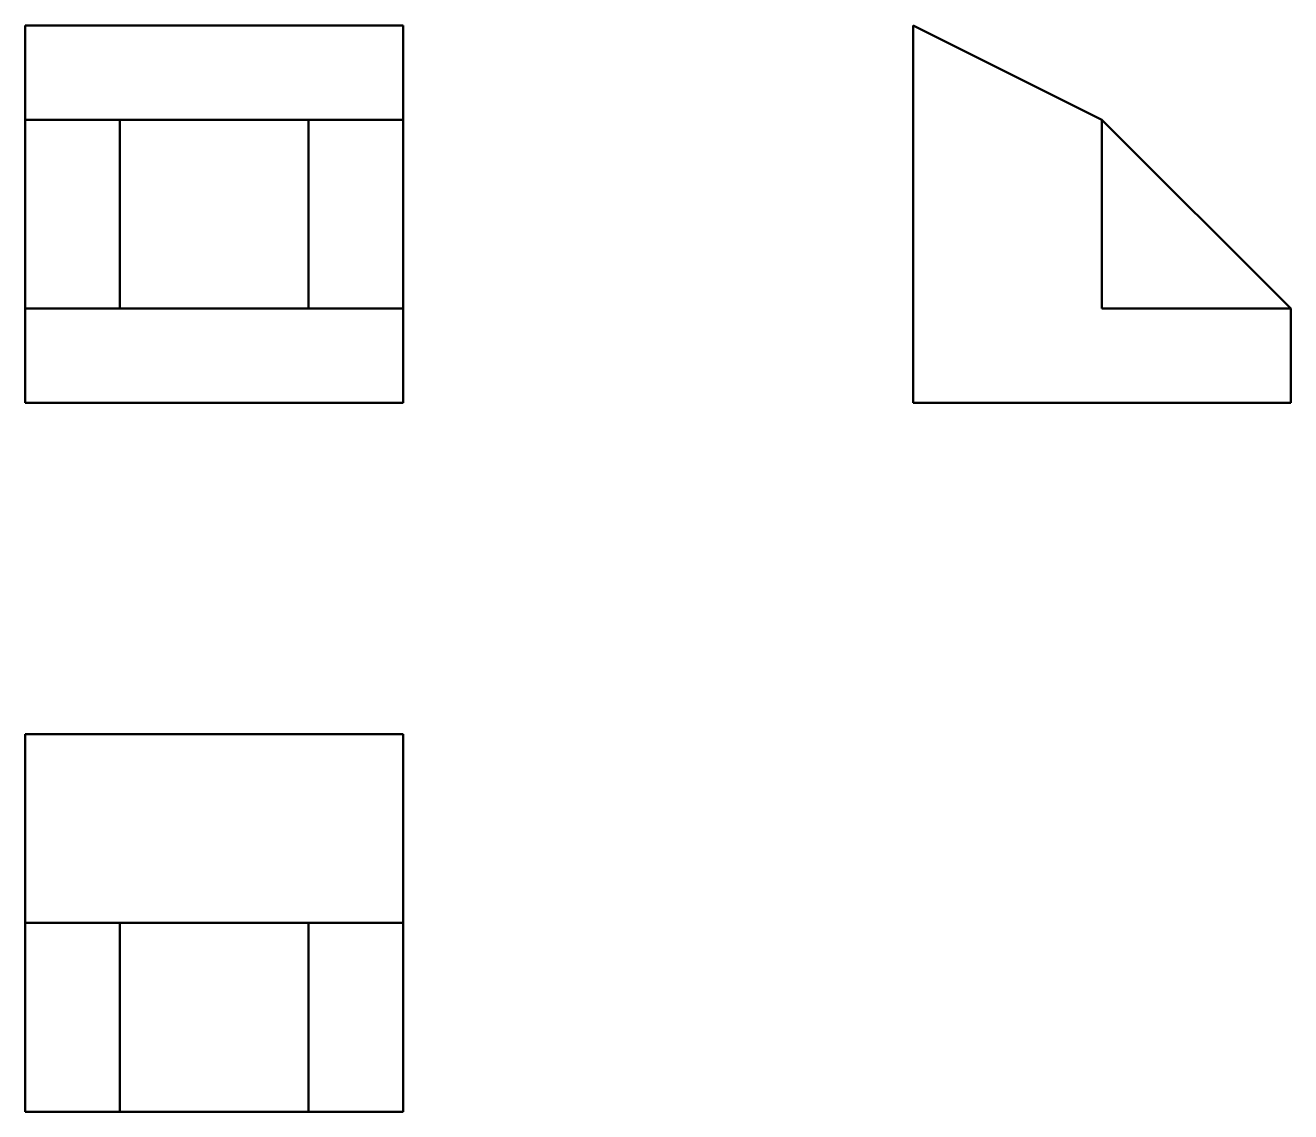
# Model space of a CAD drawing. Header units: millimetres. Extents: x 77 to 211, y 41 to 156.
import ezdxf

# ---------------------------------------------------------------- set-up
doc = ezdxf.new("R2010")
doc.units = ezdxf.units.MM
doc.layers.add('Visible (ISO)', color=7, linetype='Continuous', lineweight=50)

msp = doc.modelspace()

# ---------------------------------------------------------------- linework, layer by layer
at = {"layer": 'Visible (ISO)'}
for p, q in [((116.93, 156.48), (76.93, 156.48)), ((76.93, 146.48), (76.93, 156.48)), ((116.93, 156.48), (116.93, 146.48)), ((170.94, 156.48), (170.94, 116.48)), ((190.94, 146.48), (170.94, 156.48)), ((86.93, 146.48), (76.93, 146.48)), ((76.93, 126.48), (76.93, 146.48)), ((106.93, 146.48), (86.93, 146.48)), ((86.93, 126.48), (86.93, 146.48)), ((106.93, 146.48), (106.93, 126.48)), ((116.93, 146.48), (106.93, 146.48)), ((116.93, 146.48), (116.93, 126.48)), ((210.94, 126.48), (190.94, 146.48)), ((190.94, 126.48), (190.94, 146.48)), ((86.93, 126.48), (76.93, 126.48)), ((76.93, 116.48), (76.93, 126.48)), ((106.93, 126.48), (86.93, 126.48)), ((116.93, 126.48), (106.93, 126.48)), ((116.93, 126.48), (116.93, 116.48)), ((210.94, 126.48), (190.94, 126.48)), ((210.94, 116.48), (210.94, 126.48)), ((76.93, 116.48), (116.93, 116.48)), ((170.94, 116.48), (210.94, 116.48)), ((116.93, 81.4), (76.93, 81.4)), ((76.93, 61.4), (76.93, 81.4)), ((116.93, 81.4), (116.93, 61.4)), ((76.93, 41.4), (76.93, 61.4)), ((86.93, 61.4), (76.93, 61.4)), ((106.93, 61.4), (86.93, 61.4)), ((86.93, 41.4), (86.93, 61.4)), ((106.93, 61.4), (106.93, 41.4)), ((116.93, 61.4), (106.93, 61.4)), ((116.93, 61.4), (116.93, 41.4)), ((86.93, 41.4), (76.93, 41.4)), ((106.93, 41.4), (86.93, 41.4)), ((116.93, 41.4), (106.93, 41.4))]:
    msp.add_line(p, q, dxfattribs=at)

doc.saveas('drawing.dxf')
